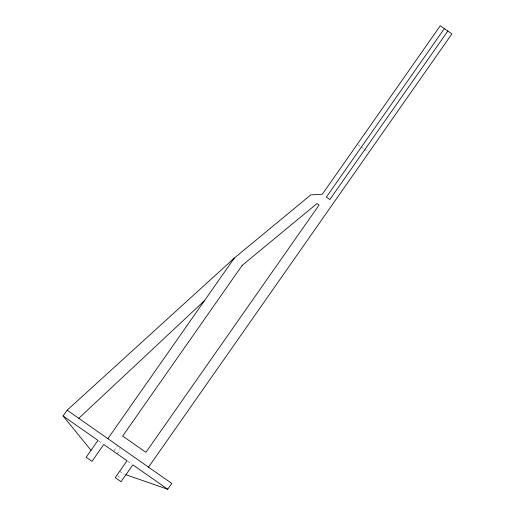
<?xml version="1.0" encoding="UTF-8"?>
<svg xmlns="http://www.w3.org/2000/svg" width="515" height="515" viewBox="0 0 515 515"><rect width="100%" height="100%" fill="white"/><g stroke="black" fill="none" stroke-linecap="round" stroke-linejoin="round"><path stroke-width="0.39" stroke-dasharray="2.58 1.93" d="M114.092 450.78L117.117 446.46M117.143 453.844L120.175 449.518M357.944 144.721L360.526 146.53M361.176 146.981L363.757 148.79M364.401 149.241L368.277 151.957M119.313 447.998L119.731 448.288M98.61 440.859L102.485 443.576M127.675 461.215L131.55 463.925M119.699 471.225L124.224 474.386M117.497 475.744L121.373 478.454"/><path stroke-width="0.77" d="M91.046 450.29L63.088 415.991L67.156 410.178L234.319 258.041L310.809 194.876L322.3 194.258L440.286 25.75L451.913 33.887L148.532 467.156M107.847 438.671L234.319 258.041M444.355 28.602L326.368 197.103L329.851 199.55L447.844 31.042M125.918 474.714L167.716 489.25L171.785 483.437L67.156 410.178M78.782 418.315L204.5 300.638M63.088 415.991L97.966 440.409L86.16 457.269L91.973 461.337L103.779 444.477L127.025 460.758L115.225 477.617L121.038 481.686L132.838 464.833L167.716 489.25M242.211 265.328L122.673 436.051L145.919 452.331L319.1 205.009L317.015 203.554L242.211 265.328"/></g></svg>
